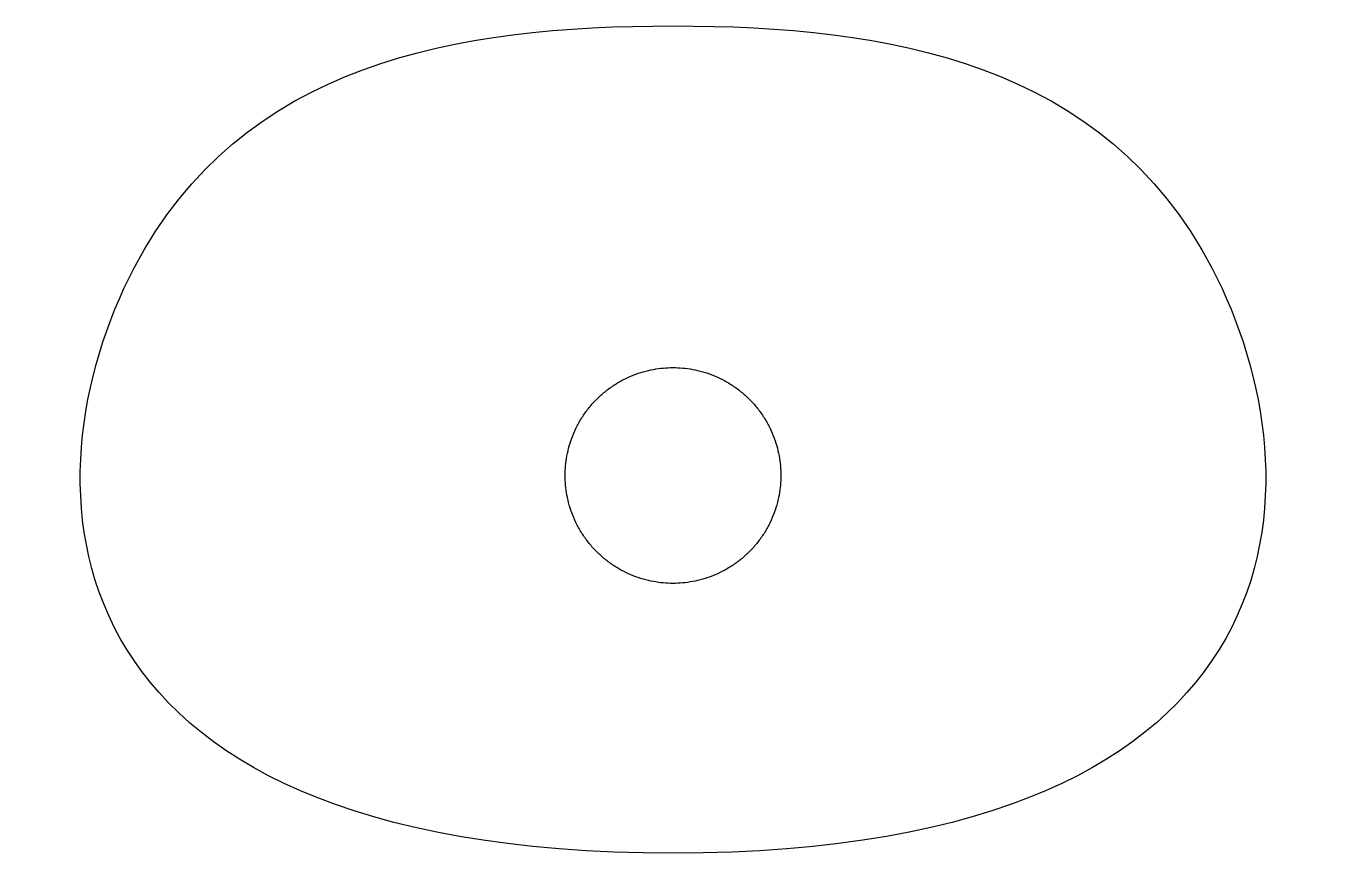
# Model space of a CAD drawing. Header units: millimetres. Extents: x -10 to 110, y 0 to 77.
import ezdxf

# ---------------------------------------------------------------- set-up
doc = ezdxf.new("R2010")
doc.units = ezdxf.units.MM

msp = doc.modelspace()

# ---------------------------------------------------------------- linework, layer by layer
msp.add_open_spline([(50, 0), (110, 0), (110, 70), (50, 80), (-10, 70), (-10, 0), (50, 0)], degree=3)
msp.add_rational_spline([(60, 35), (60, 45), (50, 45), (40, 45), (40, 35), (40, 25), (50, 25), (60, 25), (60, 35)], [1, 0.707106781187, 1, 0.707106781187, 1, 0.707106781187, 1, 0.707106781187, 1], degree=2, knots=[0, 0, 0, 0.25, 0.25, 0.5, 0.5, 0.75, 0.75, 1, 1, 1])

doc.saveas('drawing.dxf')
